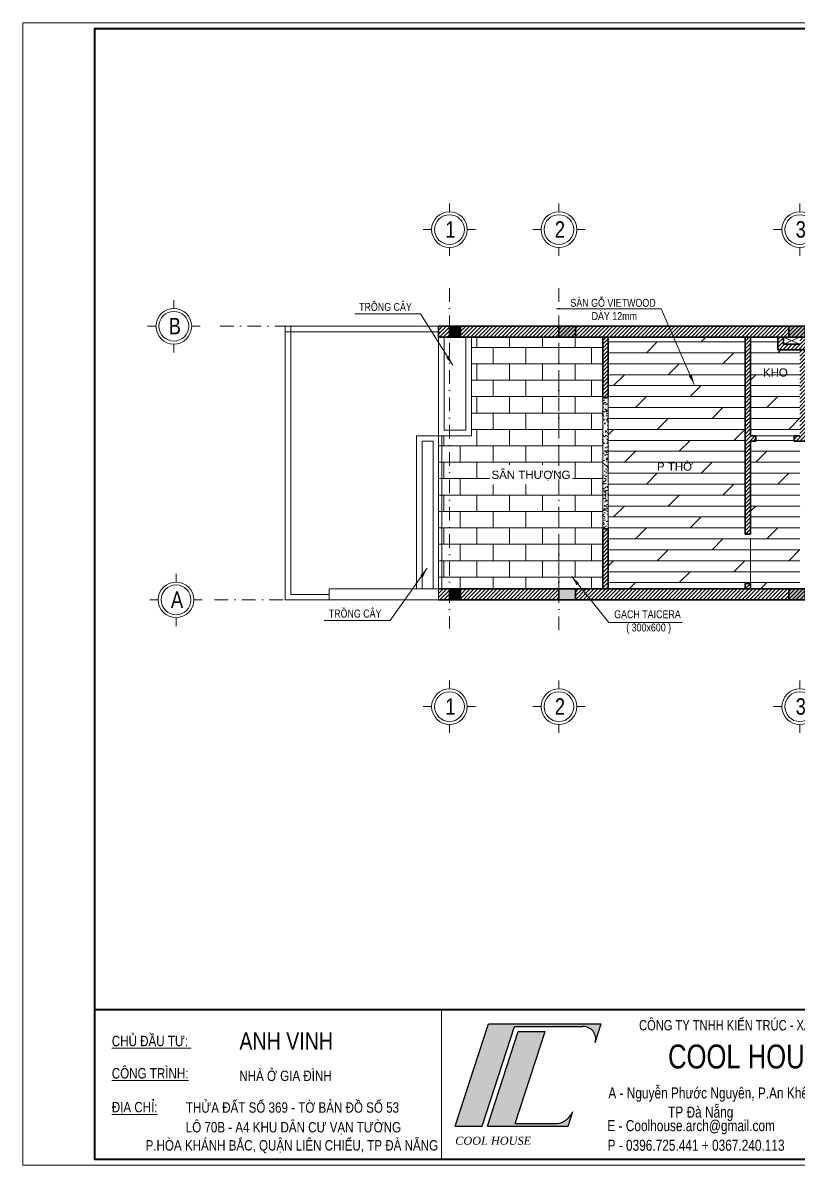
# Model space of a CAD drawing. Header units: inches. Extents: x 921646 to 2157952, y -92667 to 262089.
# Drawn here: x 2015209 to 2029373, y 78953 to 99831 of the extents above; entities that cross this region are included whole.
import ezdxf
from ezdxf.enums import TextEntityAlignment as Align

# ---------------------------------------------------------------- set-up
doc = ezdxf.new("R2010")
doc.units = ezdxf.units.IN
doc.header["$MEASUREMENT"] = 0
doc.linetypes.add('DASHDOT', pattern=[1, 0.5, -0.25, 0, -0.25])
doc.layers.get('0').update_dxf_attribs({"lineweight": 9})
doc.layers.get('DEFPOINTS').update_dxf_attribs({"lineweight": 9})
for name, color, linetype, lineweight in [('01-WALL', 10, 'Continuous', 35), ('04-TRUC', 40, 'DASHDOT', 9), ('09-DIMOUT', 251, 'Continuous', 9), ('12 LAT GACH', 46, 'Continuous', 13), ('13 TRICH DAN', 134, 'Continuous', 9), ('13-VATDUNG', 104, 'Continuous', 13), ('Cp Net Dam 0.25', 4, 'Continuous', 25), ('Cp Net Manh 0.15', 8, 'Continuous', 15), ('Cp Net Thep 0.40', 2, 'Continuous', 40), ('Cp Text 0.15', 3, 'Continuous', 15), ('dim', 252, 'Continuous', 9), ('HATCH', 244, 'Continuous', 0)]:
    doc.layers.add(name, color=color, linetype=linetype, lineweight=lineweight)
doc.layers.add('02-TEXT', color=7, linetype='Continuous')
doc.styles.add('C', font='VHARIAL.TTF')
doc.styles.add('CHU', font='arial.ttf')
doc.styles.add('IN', font='VHARIAL.TTF')
doc.styles.add('kt', font='VHELVCN.TTF')
doc.styles.add('Text', font='VKORIN.TTF')
doc.styles.add('VHELVEN', font='VHELVEN.TTF')
doc.styles.add('VNI-HELVE', font='VHELVEB.TTF', dxfattribs={"width": 0.8})
doc.dimstyles.new('VJC100', dxfattribs={"dimscale": 1.199999999999999, "dimtxt": 200, "dimasz": 100, "dimexe": 100, "dimexo": 0, "dimgap": 60, "dimtad": 1, "dimdec": 0, "dimlfac": -1, "dimzin": 9, "dimdsep": 46, "dimtxsty": 'CHU', "dimblk": 'ARCHTICK', "dimcen": 0.9, "dimdle": 100, "dimclrd": 251, "dimclre": 251, "dimclrt": 3, "dimadec": 0, "dimazin": 0, "dimtfac": 1, "dimtdec": 0, "dimtix": 1, "dimtmove": 2, "dimatfit": 3, "dimfxl": 500, "dimtolj": 1, "dimtzin": 0, "dimlwd": 13, "dimlwe": 9, "dimarcsym": 0})

# ---------------------------------------------------------------- blocks, each defined once
blk = doc.blocks.new('DDDD')
at = {"layer": '09-DIMOUT'}
h = blk.add_hatch(color=256, dxfattribs=at)
h.dxf.hatch_style = 1
h.paths.add_polyline_path([(1648737.565746326, 63343.11408242446), (1649037.565746326, 63343.11408242446), (1649037.565746326, 63543.11408242447), (1648737.565746326, 63543.11408242447)])
at = {"layer": '01-WALL'}
blk.add_lwpolyline([(1648737.565746326, 63343.11408242446), (1649037.565746326, 63343.11408242446), (1649037.565746326, 63543.11408242447), (1648737.565746326, 63543.11408242447)], close=True, dxfattribs=at)
blk = doc.blocks.new('luoi')
at = {"layer": '09-DIMOUT'}
h = blk.add_hatch(color=256, dxfattribs=at)
h.dxf.hatch_style = 1
h.paths.add_polyline_path([(1733121.796972134, 129394.2698898753), (1733321.796972134, 129394.2698898753), (1733321.796972134, 129594.2698898753), (1733121.796972134, 129594.2698898753)])
h = blk.add_hatch(color=256, dxfattribs=at)
h.dxf.hatch_style = 1
h.paths.add_polyline_path([(1733121.796972134, 124594.2698898753), (1733321.796972134, 124594.2698898753), (1733321.796972134, 124794.2698898754), (1733121.796972134, 124794.2698898754)])
at = {"layer": '01-WALL'}
for points in [[(1733121.796972134, 129594.2698898753), (1733321.796972134, 129594.2698898753), (1733321.796972134, 129394.2698898753), (1733121.796972134, 129394.2698898753)], [(1733121.796972134, 124794.2698898754), (1733321.796972134, 124794.2698898754), (1733321.796972134, 124594.2698898753), (1733121.796972134, 124594.2698898753)]]:
    blk.add_lwpolyline(points, close=True, dxfattribs=at)
at = {"layer": '04-TRUC', "ltscale": 500}
for p, q in [((1733121.796972134, 130292.804575899), (1733121.796972134, 124070.8389788333)), ((1735121.796972134, 130292.8045758989), (1735121.796972134, 123840.4633106815)), ((1728931.056137772, 129594.2698898765), (1752564.317258802, 129594.2698898765)), ((1728830.44380979, 124594.2698898753), (1752564.317258803, 124594.2698898753))]:
    blk.add_line(p, q, dxfattribs=at)
at = {"layer": '09-DIMOUT', "xscale": -1, "rotation": 180}
for p in [(86384.23122580745, 192937.3839723), (90584.2312258447, 192937.3839723022), (86384.23122580745, 188137.3839723), (90584.2312258447, 188137.3839723022)]:
    blk.add_blockref('DDDD', p, dxfattribs=at)
blk = doc.blocks.new('tuog t3')
at = {"layer": '09-DIMOUT'}
h = blk.add_hatch(dxfattribs=at)
h.set_pattern_fill('ANSI31', color=256, scale=400)
h.set_pattern_definition([(45, (-289881.3712442107, -102457.3187087184), (-35.35533905932737, 35.35533905932738), [])])
h.paths.add_polyline_path([(1733121.796972134, 98844.54903847678), (1732921.796972134, 98844.54903847683), (1732921.796972134, 98644.54903847536), (1733121.796972134, 98644.54903847536)])
h.paths.add_polyline_path([(1735121.796972134, 98844.54903847595), (1733321.796972134, 98844.54903847667), (1733321.796972134, 98644.54903847536), (1735121.796972134, 98644.54903847536)])
h.paths.add_polyline_path([(1739321.796972171, 98844.54903847426), (1735421.796972134, 98844.54903847583), (1735421.796972134, 98644.54903847536), (1739321.796972171, 98644.54903847536)])
h.paths.add_polyline_path([(1736021.796972134, 99657.31781700302), (1735921.796972134, 99657.31781700302), (1735921.796972134, 98844.54903847563), (1736021.796972134, 98844.5490384756)])
h.paths.add_polyline_path([(1736021.796972134, 99944.54903847627), (1735921.796972134, 99944.54903847627), (1735921.796972134, 99657.31781700302), (1736021.796972134, 99657.31781700302)])
h.paths.add_polyline_path([(1736021.796972134, 103444.5490384764), (1735921.796972134, 103444.5490384764), (1735921.796972134, 102344.5490384762), (1736021.796972134, 102344.5490384762)], flags=16)
h.paths.add_polyline_path([(1751621.796972135, 103644.549038475), (1732921.796972134, 103644.5490384765), (1732921.796972135, 103444.5490384765), (1750421.796972134, 103444.5490384763), (1751621.796972135, 103444.5490384763), (1751621.796972135, 100544.5490384809)])
h.paths.add_polyline_path([(1738621.79697217, 103444.5490384764), (1738521.796972171, 103444.5490384764), (1738521.796972171, 99844.5490384753), (1738621.796972273, 99844.54903847526), (1738621.796972273, 101544.5490384765), (1738721.796972171, 101544.5490384765), (1738721.796972171, 101644.5490384765), (1738621.79697217, 101644.5490384765)])
h.paths.add_polyline_path([(1739521.796972171, 103314.5490384737), (1739221.79697217, 103314.5490384737), (1739221.79697217, 103444.5490384764), (1739121.79697217, 103444.5490384764), (1739121.79697217, 103214.5490384737), (1739521.796972171, 103214.5490384737)], flags=17)
h.paths.add_polyline_path([(1739621.79697217, 103444.5490384764), (1739521.79697217, 103444.5490384764), (1739521.79697217, 103314.5490384737), (1739521.79697217, 103214.5490384737), (1739621.79697217, 103214.5490384737)], flags=17)
h.paths.add_polyline_path([(1739621.796972171, 103214.5490384737), (1739521.796972171, 103214.5490384737), (1739521.796972171, 101644.5490384765), (1739421.796972171, 101644.5490384765), (1739421.796972171, 101544.5490384765), (1739621.796972171, 101544.5490384765)], flags=17)
h.paths.add_polyline_path([(1738621.79697217, 98944.54903847528), (1738521.796972171, 98944.54903847528), (1738521.79697217, 98844.54903847458), (1738621.79697217, 98844.54903847455)])
h.paths.add_polyline_path([(1742741.79697217, 98930.32176574713), (1742711.272795008, 98944.54903847359), (1742201.79697217, 98944.54903847359), (1742201.79697217, 98844.54903847359), (1742121.79697217, 98844.54903847359), (1742121.79697217, 98944.54903847359), (1742021.796972169, 98944.54903847359), (1742021.796972169, 98844.54903847315), (1739321.796972171, 98844.54903847426), (1739321.796972171, 98644.54903847536), (1751621.796972135, 98644.54903847536), (1751621.796972135, 99657.31781700304), (1751421.796972134, 99657.31781700304), (1751421.796972134, 98794.5490384763), (1751271.796972135, 98794.5490384763), (1751171.796972135, 98794.54903847536), (1749321.796972134, 98794.54903847612), (1749321.796972134, 99644.54903849238), (1749221.796972124, 99644.54903849233), (1749221.796972124, 98844.54903847682), (1742921.796972171, 98844.54903847682), (1742921.796972171, 98944.54903847359), (1742821.79697217, 98944.54903847359), (1742821.79697217, 98844.54903847359), (1742741.79697217, 98844.54903847359)])
h.paths.add_polyline_path([(1751421.796972135, 99344.54903847536), (1751171.796972135, 99344.54903847536), (1751171.796972135, 98794.54903847536), (1751271.796972135, 98794.54903847536), (1751271.796972135, 99244.54903847536), (1751421.796972135, 99244.54903847536)], flags=16)
h.paths.add_polyline_path([(1751621.796972136, 100544.5490384809), (1751321.796972135, 100544.5490384809), (1751321.796972135, 100444.5490384808), (1751421.796972134, 100444.5490384808), (1751421.796972134, 99657.31781700304), (1751621.796972135, 99657.31781700304)])
h.paths.add_polyline_path([(1750821.796972135, 100544.5490384809), (1748421.796972135, 100544.5490384809), (1748421.796972135, 100444.5490384809), (1749221.796972203, 100444.5490384809), (1749221.796972203, 100344.5490384806), (1749321.796972214, 100344.5490384809), (1749321.796972214, 100444.5490384809), (1750821.796972135, 100444.5490384809)])
h.paths.add_polyline_path([(1747421.796972135, 100444.5490384809), (1747521.796972135, 100444.5490384809), (1747521.796972135, 100544.5490384809), (1747421.796972135, 100544.5490384809), (1747421.796972135, 101345.4692464357), (1747321.796972135, 101345.4692464357), (1747321.796972135, 100144.5490384768), (1744221.796972172, 100144.5490384768), (1744221.796972172, 100244.5490384768), (1744121.796972172, 100244.5490384768), (1744121.796972172, 100044.5490384768), (1747421.796972135, 100044.5490384768)])
h.paths.add_polyline_path([(1744221.796972172, 101994.5490384842), (1743021.796972164, 101994.5490384842), (1743021.796972164, 103444.5490384764), (1742921.796972164, 103444.5490384764), (1742921.796972164, 101794.5490384842), (1744121.796972172, 101794.5490384842), (1744121.796972172, 101144.5490384768), (1744221.796972172, 101144.5490384768)], flags=17)
h.paths.add_polyline_path([(1747421.796972135, 103444.5490384763), (1747321.796972135, 103444.5490384763), (1747321.796972135, 103045.4692464571), (1747421.796972135, 103045.4692464571)], flags=17)
at = {"layer": '01-WALL'}
for p, q in [((1732921.796972134, 103644.5490384765), (1751621.796972135, 103644.549038475)), ((1732921.796972135, 103444.5490384765), (1751321.796972135, 103444.5490384763)), ((1735921.796972134, 103444.5490384768), (1735921.796972134, 102344.5490384762)), ((1736021.796972134, 103444.5490384768), (1736021.796972134, 102344.5490384762)), ((1738521.796972171, 99844.5490384753), (1738521.796972171, 103444.5490384764)), ((1738621.79697217, 103444.5490384765), (1738621.79697217, 101644.5490384765)), ((1739121.79697217, 103444.5490384725), (1739121.79697217, 103214.5490384737)), ((1739221.79697217, 103444.5490384727), (1739221.79697217, 103314.5490384737)), ((1739521.79697217, 103444.5490384661), (1739221.79697217, 103444.5490384661)), ((1739121.79697217, 103214.5490384737), (1739621.79697217, 103214.5490384737)), ((1739221.79697217, 103314.5490384737), (1739521.79697217, 103314.5490384737)), ((1736021.796972134, 102344.5490384762), (1735921.796972134, 102344.5490384762)), ((1738721.796972171, 101644.5490384765), (1738621.79697217, 101644.5490384765)), ((1738721.796972171, 101544.5490384765), (1738621.79697217, 101544.5490384765)), ((1738621.796972273, 99844.54903847526), (1738621.796972273, 101544.5490384765)), ((1738721.796972171, 101644.5490384765), (1738721.796972171, 101544.5490384765)), ((1739521.796972171, 101644.5490384765), (1739421.796972171, 101644.5490384765)), ((1739421.796972171, 101644.5490384765), (1739421.796972171, 101544.5490384766)), ((1739621.796972171, 101544.5490384765), (1739421.796972171, 101544.5490384765)), ((1735921.796972134, 99944.54903847622), (1735921.796972134, 98844.54903847563)), ((1736021.796972134, 99944.54903847627), (1735921.796972134, 99944.54903847627)), ((1736021.796972134, 99944.54903847622), (1736021.796972134, 98844.54903847563)), ((1738621.79697217, 99844.54903847526), (1738521.796972171, 99844.5490384753)), ((1742021.796972169, 98844.54903847315), (1732921.796972133, 98844.54903847683)), ((1738521.796972171, 98944.54903847528), (1738521.79697217, 98844.54903847528)), ((1738621.79697217, 98944.54903847528), (1738521.79697217, 98944.54903847528)), ((1738621.79697217, 98944.54903847528), (1738621.79697217, 98844.54903847528)), ((1751621.796972135, 98644.54903847536), (1732921.796972134, 98644.54903847536))]:
    blk.add_line(p, q, dxfattribs=at)
at = {"layer": '09-DIMOUT'}
for p, q in [((1730121.796972227, 98644.5490384754), (1730121.796972227, 103644.5490384765)), ((1732921.796972134, 103644.5490384765), (1730121.796972227, 103644.5490384765)), ((1730221.796972227, 98744.5490384754), (1730221.796972227, 103644.5490384765)), ((1732921.796972134, 103544.5490384764), (1730121.796972227, 103544.5490384764)), ((1732921.796972135, 103444.5490384765), (1732921.796972134, 98844.5490384754)), ((1733021.796972135, 103444.5490384765), (1733021.796972134, 101744.5490384764)), ((1733421.796972135, 103444.5490384764), (1733421.796972134, 101744.5490384763)), ((1733521.796972135, 103444.5490384763), (1733521.796972134, 101644.5490384763)), ((1739221.79697217, 103314.5490384737), (1739521.79697217, 103444.5490384727)), ((1739521.79697217, 103314.5490384737), (1739221.79697217, 103444.5490384727)), ((1733021.796972134, 101744.5490384764), (1733421.796972134, 101744.5490384763)), ((1732521.796972134, 101644.5490384765), (1732521.796972134, 98844.54903847547)), ((1732921.796972134, 101644.5490384765), (1732521.796972134, 101644.5490384765)), ((1732621.796972134, 101544.5490384764), (1732621.796972134, 98844.54903847547)), ((1732821.796972134, 101544.5490384764), (1732621.796972134, 101544.5490384764)), ((1732821.796972134, 101544.5490384764), (1732821.796972134, 98844.54903847542)), ((1732921.796972134, 101644.5490384765), (1733521.796972134, 101644.5490384763)), ((1732981.796972134, 101644.5490384764), (1732981.796972134, 98844.54903847536)), ((1730921.796972135, 98844.54903847536), (1730921.796972135, 98644.5490384754)), ((1730921.796972135, 98844.54903847536), (1732921.796972133, 98844.54903847496)), ((1732921.796972134, 98844.5490384754), (1732921.796972134, 98644.5490384754)), ((1730121.796972227, 98644.5490384754), (1732921.796972134, 98644.54903847536)), ((1730221.796972227, 98744.5490384754), (1730921.796972134, 98744.54903847536))]:
    blk.add_line(p, q, dxfattribs=at)
blk = doc.blocks.new('A$C788F0ACE')
at = {"layer": 'Cp Net Manh 0.15', "linetype": 'Continuous'}
for p, q in [((0, 300.0000000000582), (0, 440.0000000023864)), ((-300, 0), (-440.0000000027939, 0)), ((300, 0), (440.0000000018626, 0)), ((0, -300), (0, -440.0000000023283))]:
    blk.add_line(p, q, dxfattribs=at)
for radius in [300, 250]:
    blk.add_circle((0, 0), radius, dxfattribs=at)
at = {"layer": 'Cp Text 0.15', "color": 7, "linetype": 'Continuous', "style": 'VHELVEN'}
blk.add_attdef('TRUC', text='', height=280.0000000046566, dxfattribs=at).set_placement((94.0908639702925, 0.9700787446345486), align=Align.MIDDLE_CENTER)
blk = doc.blocks.new('dim')
at = {"layer": 'Cp Text 0.15'}
ref = blk.add_blockref('A$C788F0ACE', (1952978.368633527, 205712.9039640159), dxfattribs=dict(at, xscale=1.086778053933425, yscale=1.086778053933425, zscale=1.086778053933425, rotation=180))
ref.add_attrib('TRUC', '1', dxfattribs={"layer": '0', "color": 3, "height": 300, "style": 'VNI-HELVE', "width": 0.8}).set_placement((1952996.168786611, 205716.2465824003), align=Align.MIDDLE_CENTER)
ref = blk.add_blockref('A$C788F0ACE', (1954978.368633527, 205712.903964016), dxfattribs=dict(at, xscale=1.086778053933425, yscale=1.086778053933425, zscale=1.086778053933425, rotation=180))
ref.add_attrib('TRUC', '2', dxfattribs={"layer": '0', "color": 3, "height": 300, "style": 'VNI-HELVE', "width": 0.8}).set_placement((1954996.168786611, 205716.2465824004), align=Align.MIDDLE_CENTER)
ref = blk.add_blockref('A$C788F0ACE', (1959378.368633564, 205712.903964016), dxfattribs=dict(at, xscale=1.086778053933425, yscale=1.086778053933425, zscale=1.086778053933425, rotation=180))
ref.add_attrib('TRUC', '3', dxfattribs={"layer": '0', "color": 3, "height": 300, "style": 'VNI-HELVE', "width": 0.8}).set_placement((1959396.168786648, 205716.2465824004), align=Align.MIDDLE_CENTER)
ref = blk.add_blockref('A$C788F0ACE', (1947942.526725259, 203946.0126604949), dxfattribs=dict(at, xscale=1.086778053933425, yscale=1.086778053933425, zscale=1.086778053933425, rotation=180))
ref.add_attrib('TRUC', 'B', dxfattribs={"layer": '0', "color": 3, "height": 300, "style": 'VNI-HELVE', "width": 0.8}).set_placement((1947960.326878343, 203949.3552788793), align=Align.MIDDLE_CENTER)
ref = blk.add_blockref('A$C788F0ACE', (1947982.526725259, 198946.0126604938), dxfattribs=dict(at, xscale=1.086778053933425, yscale=1.086778053933425, zscale=1.086778053933425, rotation=180))
ref.add_attrib('TRUC', 'A', dxfattribs={"layer": '0', "color": 3, "height": 300, "style": 'VNI-HELVE', "width": 0.8}).set_placement((1948000.326878343, 198949.3552788782), align=Align.MIDDLE_CENTER)
ref = blk.add_blockref('A$C788F0ACE', (1952978.368633527, 196993.7894221015), dxfattribs=dict(at, xscale=1.086778053933425, yscale=1.086778053933425, zscale=1.086778053933425, rotation=180))
ref.add_attrib('TRUC', '1', dxfattribs={"layer": '0', "color": 3, "height": 300, "style": 'VNI-HELVE', "width": 0.8}).set_placement((1952996.168786611, 196997.1320404859), align=Align.MIDDLE_CENTER)
ref = blk.add_blockref('A$C788F0ACE', (1954978.368633527, 196993.7894221016), dxfattribs=dict(at, xscale=1.086778053933425, yscale=1.086778053933425, zscale=1.086778053933425, rotation=180))
ref.add_attrib('TRUC', '2', dxfattribs={"layer": '0', "color": 3, "height": 300, "style": 'VNI-HELVE', "width": 0.8}).set_placement((1954996.168786611, 196997.132040486), align=Align.MIDDLE_CENTER)
ref = blk.add_blockref('A$C788F0ACE', (1959378.368633564, 196993.7894221016), dxfattribs=dict(at, xscale=1.086778053933425, yscale=1.086778053933425, zscale=1.086778053933425, rotation=180))
ref.add_attrib('TRUC', '3', dxfattribs={"layer": '0', "color": 3, "height": 300, "style": 'VNI-HELVE', "width": 0.8}).set_placement((1959396.168786648, 196997.132040486), align=Align.MIDDLE_CENTER)
blk = doc.blocks.new('Khung Ht dep')
at = {"layer": 'HATCH'}
h = blk.add_hatch(color=256, dxfattribs=at)
h.dxf.hatch_style = 1
h.paths.add_polyline_path([(9412.16641371022, 2368.547838170867), (9878.379250898724, 2368.547838170867), (10440.36884031025, 4097.746574817225), (11626.00768027524, 4097.746574817225, -0.5089840274268919), (11841.83237579907, 3821.229853683849), (11946.11029963754, 4142.085003962129), (9988.56599259237, 4142.085003962129)])
h.paths.add_polyline_path([(9971.621818338988, 2368.547838170867), (11369.71072075702, 2368.547838170867), (11453.03013516124, 2624.915267107805, -0.2626384298813271), (11185.76875607413, 2412.886267315655), (10452.2446450002, 2412.886267315655), (10971.004265995, 4009.069716527331), (10504.79142880416, 4009.069716527331)], flags=17)
blk.add_line((9172.586375665385, 4391.667746693245), (9172.586375665385, 1791.667746693565))
at = {"layer": 'Cp Net Dam 0.25'}
for p, q in [((9412.16641371022, 2368.547838169558), (9988.56599259237, 4142.085003960353)), ((9878.379250898724, 2368.547838169558), (10440.36884031025, 4097.746574815915)), ((9971.621818338988, 2368.547838169558), (10504.79142880416, 4009.069716526574)), ((9988.565992590738, 4142.085003960353), (11946.11029963754, 4142.085003960353)), ((10440.36884031025, 4097.746574815915), (11626.00767870294, 4097.746574815915)), ((10452.2446450002, 2412.886267314665), (10971.004265995, 4009.069716526574)), ((10504.79142880416, 4009.069716526574), (10971.004265995, 4009.069716526574)), ((11841.83237626101, 3821.229855105456), (11946.11029963754, 4142.085003960353)), ((11369.71072075702, 2368.547838169558), (11453.03013515961, 2624.915267101489)), ((10452.2446450002, 2412.886267314665), (11185.7687561952, 2412.886267314665)), ((9412.16641371022, 2368.547838169558), (9878.379250898724, 2368.547838169558)), ((9971.621818338988, 2368.547838169558), (11369.71072075702, 2368.547838169558))]:
    blk.add_line(p, q, dxfattribs=at)
for centre, radius, start, end in [((11633.2877009015, 3880.94344749974), 216.9253205929694, 344.0217412899964, 91.92320967648286), ((11131.49523906479, 2755.752978129342), 347.1357026200438, 278.9949080396938, 337.8578032008598)]:
    blk.add_arc(centre, radius, start, end, dxfattribs=at)
at = {"layer": 'Cp Net Thep 0.40', "color": 106}
blk.add_line((3162.398055380676, 4391.667746693245), (30380.39805538137, 4391.667746693245), dxfattribs=at)
at = {"layer": 'Cp Net Thep 0.40', "color": 106, "flags": 128}
blk.add_lwpolyline([(30380.39805538137, 21414.66774669322), (30380.39805538137, 1791.667746693099), (3162.398055380676, 1791.667746693099), (3162.398055380676, 21414.66774669322)], close=True, dxfattribs=at)
at = {"layer": 'DEFPOINTS', "ltscale": 100}
blk.add_lwpolyline([(30430.39805538347, 1691.667746693157), (30430.39805538347, 21514.6677466931), (1912.398055381607, 21514.6677466931), (1912.398055381607, 1691.667746693157)], close=True, dxfattribs=at)
at = {"layer": 'Cp Net Manh 0.15', "insert": (9412.16641370859, 2185.077340423072), "char_height": 140.7225534379809, "width": 1957.544307099105, "attachment_point": 1, "rotation": 359.9995850537109, "style": 'kt'}
blk.add_mtext('\\pxqd;{\\fTimes New Roman|b0|i1|c0|p18;COOL HOUSE}', dxfattribs=at)
at = {"layer": 'Cp Text 0.15', "color": 8, "style": 'Text', "width": 0.8000000016960145}
for s, height, p in [('COÂNG TY TNHH KIEÁN TRUÙC - XAÂY DÖÏNG', 180.2301306865658, (12601.67360411281, 4029.712530756078)), ('COOL HOUSE', 415.2670869254227, (13104.49665480642, 3369.476016157336)), ('A - Nguyeãn Phöôùc Nguyeân, P.An Kheâ, Q.Thanh Kheâ', 192.2532809839921, (12069.23977355216, 2848.562616348936)), ('TP Ñaø Naüng', 192.2532809839921, (13105.20430194423, 2516.029923117399)), ('E - Coolhouse.arch@gmail.com', 192.2532809839921, (12052.07624637871, 2281.507736674452)), ('P - 0396.725.441 + 0367.240.113', 192.2532809839921, (12055.03091814765, 1941.122602992167))]:
    blk.add_text(s, height=height, dxfattribs=at).set_placement(p)
at = {"layer": 'Cp Text 0.15', "color": 7, "ltscale": 100, "style": 'IN', "width": 0.8}
for s, height, p in [('%%uchñ ®Çu t\xad: ', 179.9999999999863, (3455.360423584469, 3755.908921240101)), ('ANH VINH', 304.199999999977, (5668.784383758437, 3693.631351007353, -32415.85055049046)), ('%%Uc«ng tr×nh:', 179.9999999999863, (3455.360423584469, 3195.522590048961)), ('nhµ ë gia ®×nh', 179.9999999999863, (5666.825631782878, 3151.706470299716, -32415.85055049046)), ('%%U®Þa chØ:', 179.9999999999863, (3455.360423584469, 2608.766632562009)), ('thöa ®Êt sè 369 - tê b¶n ®å sè 53', 179.9999999999863, (4740.576260142028, 2601.752019974287, -32415.85055049046)), ('l« 70b - a4 khu d©n c\xad v¹n t\xadêng ', 179.9999999999863, (4737.977723331656, 2260.327781527507, -32415.85055049046)), ('p.hßa kh¸nh b¾c, quËn liªn chiÓu, tp ®µ n½ng', 179.9999999999863, (4041.417644482804, 1945.794924783055, -32415.85055049046))]:
    blk.add_text(s, height=height, dxfattribs=at).set_placement(p)
blk = doc.blocks.new('_ArchTick')
at = {"layer": 'dim', "const_width": 0.15}
blk.add_lwpolyline([(0.1999999999989086, 0.1999999999998181), (-0.2000000000007276, -0.2000000000002728)], dxfattribs=at)

msp = doc.modelspace()

# ---------------------------------------------------------------- hatches: boundary and pattern name
at = {"layer": '09-DIMOUT'}
h = msp.add_hatch(dxfattribs=at)
h.set_pattern_fill('AR-CONC', color=256, scale=20)
h.set_pattern_definition([(50, (0, 0), (143.4520365201507, -12.55042699651902), [15, -165]), (355, (0, 0), (-27.7502667226, 150.4384267400024), [12, -132]), (100.45144446, (11.9543362, -1.0458688), (115.7017693454224, 137.8879981937259), [12.74803839999999, -140.2284223999999]), (46.18420000000001, (0, 40), (213.4482661343145, -33.10385615861531), [22.5, -247.5]), (96.63563549000003, (17.787349, 37.2413386), (186.9323891348456, 194.8237201549101), [19.1220684, -210.3427519999999]), (351.18416399, (0, 40), (186.9323890109546, 194.823720053998), [18, -198.0000002]), (21, (20, 30), (119.3814104236923, -80.52377813306776), [15, -165]), (326, (20, 30), (48.66306638431634, 145.0300090093706), [12, -132]), (71.45144474, (29.94845080000001, 23.2896852), (168.0444753459942, 64.50623056127077), [12.748038, -140.2284224]), (37.5, (0, 0), (2.431971063458133, 66.5787707662623), [0, -130.4, 0, -134, 0, -132.5]), (7.499999999999999, (0, 0), (52.61390748842972, 78.88234237647205), [0, -76.39999999999999, 0, -127.4, 0, -50.5]), (327.5, (-44.59999999999999, 0), (106.7644872344818, -4.510974346875951), [0, -50, 0, -156, 0, -207]), (317.5, (-64.6, 0), (116.6372338684772, 20.02099646646354), [0, -65, 0, -103.6, 0, -147])])
h.paths.add_polyline_path([(2025903.168216345, 92985.4738150296), (2025803.168216344, 92985.4738150296), (2025803.168216343, 90585.47381502959), (2025903.168216343, 90585.47381502959)])
at = {"layer": '12 LAT GACH'}
h = msp.add_hatch(dxfattribs=at)
h.set_pattern_fill('AR-B816', color=256, scale=37.5)
h.set_pattern_definition([(0, (0, 0), (0, 300), []), (90, (0, 0), (-300, 300), [300, -300])])
h.paths.add_polyline_path([(2025003.168216345, 94085.47381502976), (2023403.168216346, 94085.47381502978), (2023403.168216345, 92285.47381502965), (2023003.168216345, 92285.47381502975), (2023003.168216345, 90298.24259355634), (2025003.168216345, 90298.24259355635)])
h.paths.add_polyline_path([(2023003.168216345, 92285.47381502975), (2022863.168216345, 92285.47381502976), (2022863.168216345, 90298.24259355634), (2023003.168216345, 90298.24259355634)])
h.paths.add_polyline_path([(2025003.168216345, 90298.24259355635), (2023003.168216345, 90298.24259355634), (2023003.168216345, 89485.47381502869), (2023203.168216345, 89485.47381502869), (2025003.168216345, 89485.47381502824)])
h.paths.add_polyline_path([(2023003.168216345, 90298.24259355634), (2022863.168216345, 90298.24259355634), (2022863.168216345, 89485.47381503016), (2023003.168216345, 89485.47381503008)])
h.paths.add_polyline_path([(2025803.168216345, 94085.47381502978), (2025003.168216345, 94085.47381502978), (2025003.168216345, 89485.47381502873), (2025303.168216345, 89485.47381502873), (2025803.168216345, 89485.47381502856)])
h.paths.add_polyline_path([(2022863.168216345, 90298.24259355634), (2022803.168216345, 90298.24259355634), (2022803.168216344, 89485.47381503017), (2022863.168216345, 89485.47381503016)])
h.paths.add_polyline_path([(2022863.168216345, 92285.47381502976), (2022803.168216345, 92285.47381502979), (2022803.168216345, 90298.24259355634), (2022863.168216345, 90298.24259355634)])
h.paths.add_polyline_path([(2023733.45231932, 91393.55171915592), (2025249.874556701, 91393.55171915592), (2025249.874556701, 91751.61788559522), (2023733.45231932, 91751.61788559522)])
h = msp.add_hatch(dxfattribs=at)
h.set_pattern_fill('DOLMIT', color=256, scale=800)
h.set_pattern_definition([(0, (0, 0), (0, 200), []), (45, (0, 0), (-399.9999993287874, 399.9999993287874), [282.842712474619, -565.6854249492379])])
h.paths.add_polyline_path([(2028403.168216382, 94085.47381502973), (2025903.168216345, 94085.47381502976), (2025903.168216344, 92985.47381502956), (2025903.168216343, 90585.47381502959), (2025903.168216345, 89485.4738150289), (2028403.168216381, 89485.47381502789), (2028403.168216382, 89585.4738150286), (2028503.168216381, 89585.4738150286), (2028503.168216381, 89485.47381502786), (2029403.168216382, 89485.47381502748), (2029403.168216382, 92185.47381502988), (2029303.168216382, 92185.47381502988), (2029303.168216382, 92285.47381496053), (2028603.168216382, 92285.47381504062), (2028603.168216382, 92185.47381502988), (2028503.168216484, 92185.47381502988), (2028503.168216484, 90485.4738150286), (2028403.168216382, 90485.47381502864)])
h.paths.add_polyline_path([(2029403.168216382, 93855.47381502706), (2029003.168216381, 93855.47381502706), (2029003.168216381, 94085.47381502973), (2028503.168216381, 94085.47381502973), (2028503.168216381, 92285.47381502988), (2028603.168216382, 92285.47381502988), (2029303.168216371, 92285.47381496053), (2029403.168216382, 92285.47381502988)], flags=17)
h.paths.add_polyline_path([(2036503.168216346, 94085.47381502966), (2032903.168216375, 94085.4738150297), (2032903.168216375, 92635.47381503753), (2034103.168216383, 92635.47381503753), (2034103.168216383, 91785.47381503014), (2034003.168216383, 91785.47381503014), (2034003.168216383, 92435.47381503753), (2032903.16821638, 92435.47381503753), (2032903.16821638, 89485.47381503016), (2036503.168216346, 89485.47381503016), (2036503.168216346, 90685.47381503014), (2034003.168216383, 90685.47381503016), (2034003.168216383, 90885.47381503014), (2034103.168216383, 90885.47381503014), (2034103.168216383, 90785.47381503011), (2036503.168216346, 90785.47381503014)])
h.paths.add_polyline_path([(2033112.117011853, 91624.04965817797), (2033214.776665831, 91665.11351976899), (2033214.776665831, 91619.48700689006), (2033112.117011853, 91578.42314529904), (2033009.457357876, 91619.48700689006), (2033009.457357876, 91665.113519769)], flags=16)
h.paths.add_polyline_path([(2032903.16821638, 92435.47381503753), (2032863.168216383, 92435.47381503753, -1), (2032803.168216383, 92435.47381503753), (2032803.168216383, 91085.47381502682), (2032803.168216382, 89485.47381503016), (2032903.16821638, 89485.47381503016)])
h.paths.add_polyline_path([(2037203.168216346, 91986.39402298904), (2037203.168216346, 93686.39402301046), (2037203.168216346, 94085.47381502966), (2036503.168216346, 94085.47381502966), (2036503.168216346, 90785.47381503014), (2037203.168216346, 90785.47381503014)])

# ---------------------------------------------------------------- linework, layer by layer
at = {"layer": '01-WALL'}
msp.add_line((2022803.168216345, 94085.47381502978), (2022803.168216345, 94285.4738150298), dxfattribs=at)
at = {"layer": '09-DIMOUT'}
for p, q in [((2028603.16821637, 92285.47381504062), (2029303.168216371, 92285.47381496053)), ((2028503.168216484, 90385.47381501716), (2028503.168216484, 89585.47381501713))]:
    msp.add_line(p, q, dxfattribs=at)
at = {"layer": '13-VATDUNG'}
for p, q in [((2025803.168216343, 90585.47381502959), (2025803.168216344, 92985.47381502933)), ((2025903.168216343, 90585.47381502959), (2025903.168216345, 92985.47381502933))]:
    msp.add_line(p, q, dxfattribs=at)

# ---------------------------------------------------------------- block references
at = {"layer": '09-DIMOUT'}
for name, p in [('dim', (70024.7995828169, -109660.5388454716)), ('luoi', (289881.3712442107, -35308.79607484666))]:
    msp.add_blockref(name, p, dxfattribs=at)
at = {"layer": '13-VATDUNG'}
msp.add_blockref('tuog t3', (289881.3712442107, -9359.075223446678), dxfattribs=at)
at = {"layer": 'Cp Net Manh 0.15', "xscale": 1.05319564237593, "yscale": 1.05319564237593, "zscale": 1.05319564237593}
msp.add_blockref('Khung Ht dep', (2013194.896855884, 77171.81105066928), dxfattribs=at)

# ---------------------------------------------------------------- texts
at = {"layer": '02-TEXT', "style": 'C'}
for s, p in [('KHO', (2028956.779907975, 93365.39205495334)), ('S¢N TH¦îNG', (2024491.663438011, 91496.10117345334)), ('P THê', (2027122.954115252, 91647.22655113607))]:
    msp.add_text(s, height=150, dxfattribs=at).set_placement(p, align=Align.CENTER)
at = {"layer": '13 TRICH DAN', "char_height": 145, "attachment_point": 8, "style": 'IN'}
for s, insert in [('{\\fArial|b0|i0|c0|p34;\\W0.8;SÀN GỖ VIETWOOD\\P DÀY 12mm}', (2025991.519836742, 94399.39201827867)), ('{\\fArial|b0|i0|c0|p34;\\W0.8;TRỒNG CÂY}', (2021833.504923322, 94565.39256606397)), ('{\\fArial|b0|i0|c0|p34;\\W0.8;TRỒNG CÂY}', (2021279.043290033, 88960.4417575277)), ('{\\fArial|b0|i0|c0|p34;\\W0.8;GẠCH TAICERA \\P ( 300x600 ) }', (2026620.250989465, 88664.0071222043))]:
    msp.add_mtext(s, dxfattribs=dict(at, insert=insert))

# ---------------------------------------------------------------- leaders
at = {"layer": '13 TRICH DAN'}
for points in [[(2027475.101686463, 93223.97749731266), (2026869.663437722, 94601.51718127861), (2024957.06896338, 94601.51718127861)], [(2023061.804100187, 93576.38413056397), (2022476.229516247, 94511.1586155136), (2021271.171463948, 94511.1586155136)], [(2022597.105770814, 89864.17092828029), (2021921.767882958, 88906.20780697736), (2020716.709830659, 88906.20780697736)], [(2025236.502665286, 89711.52583414679), (2025915.057925272, 88871.64711994691), (2027254.460126464, 88871.64711994691)]]:
    msp.add_leader(points, dimstyle='VJC100', override={"dimasz": 150, "dimtad": 0}, dxfattribs=at)

doc.saveas('drawing.dxf')
